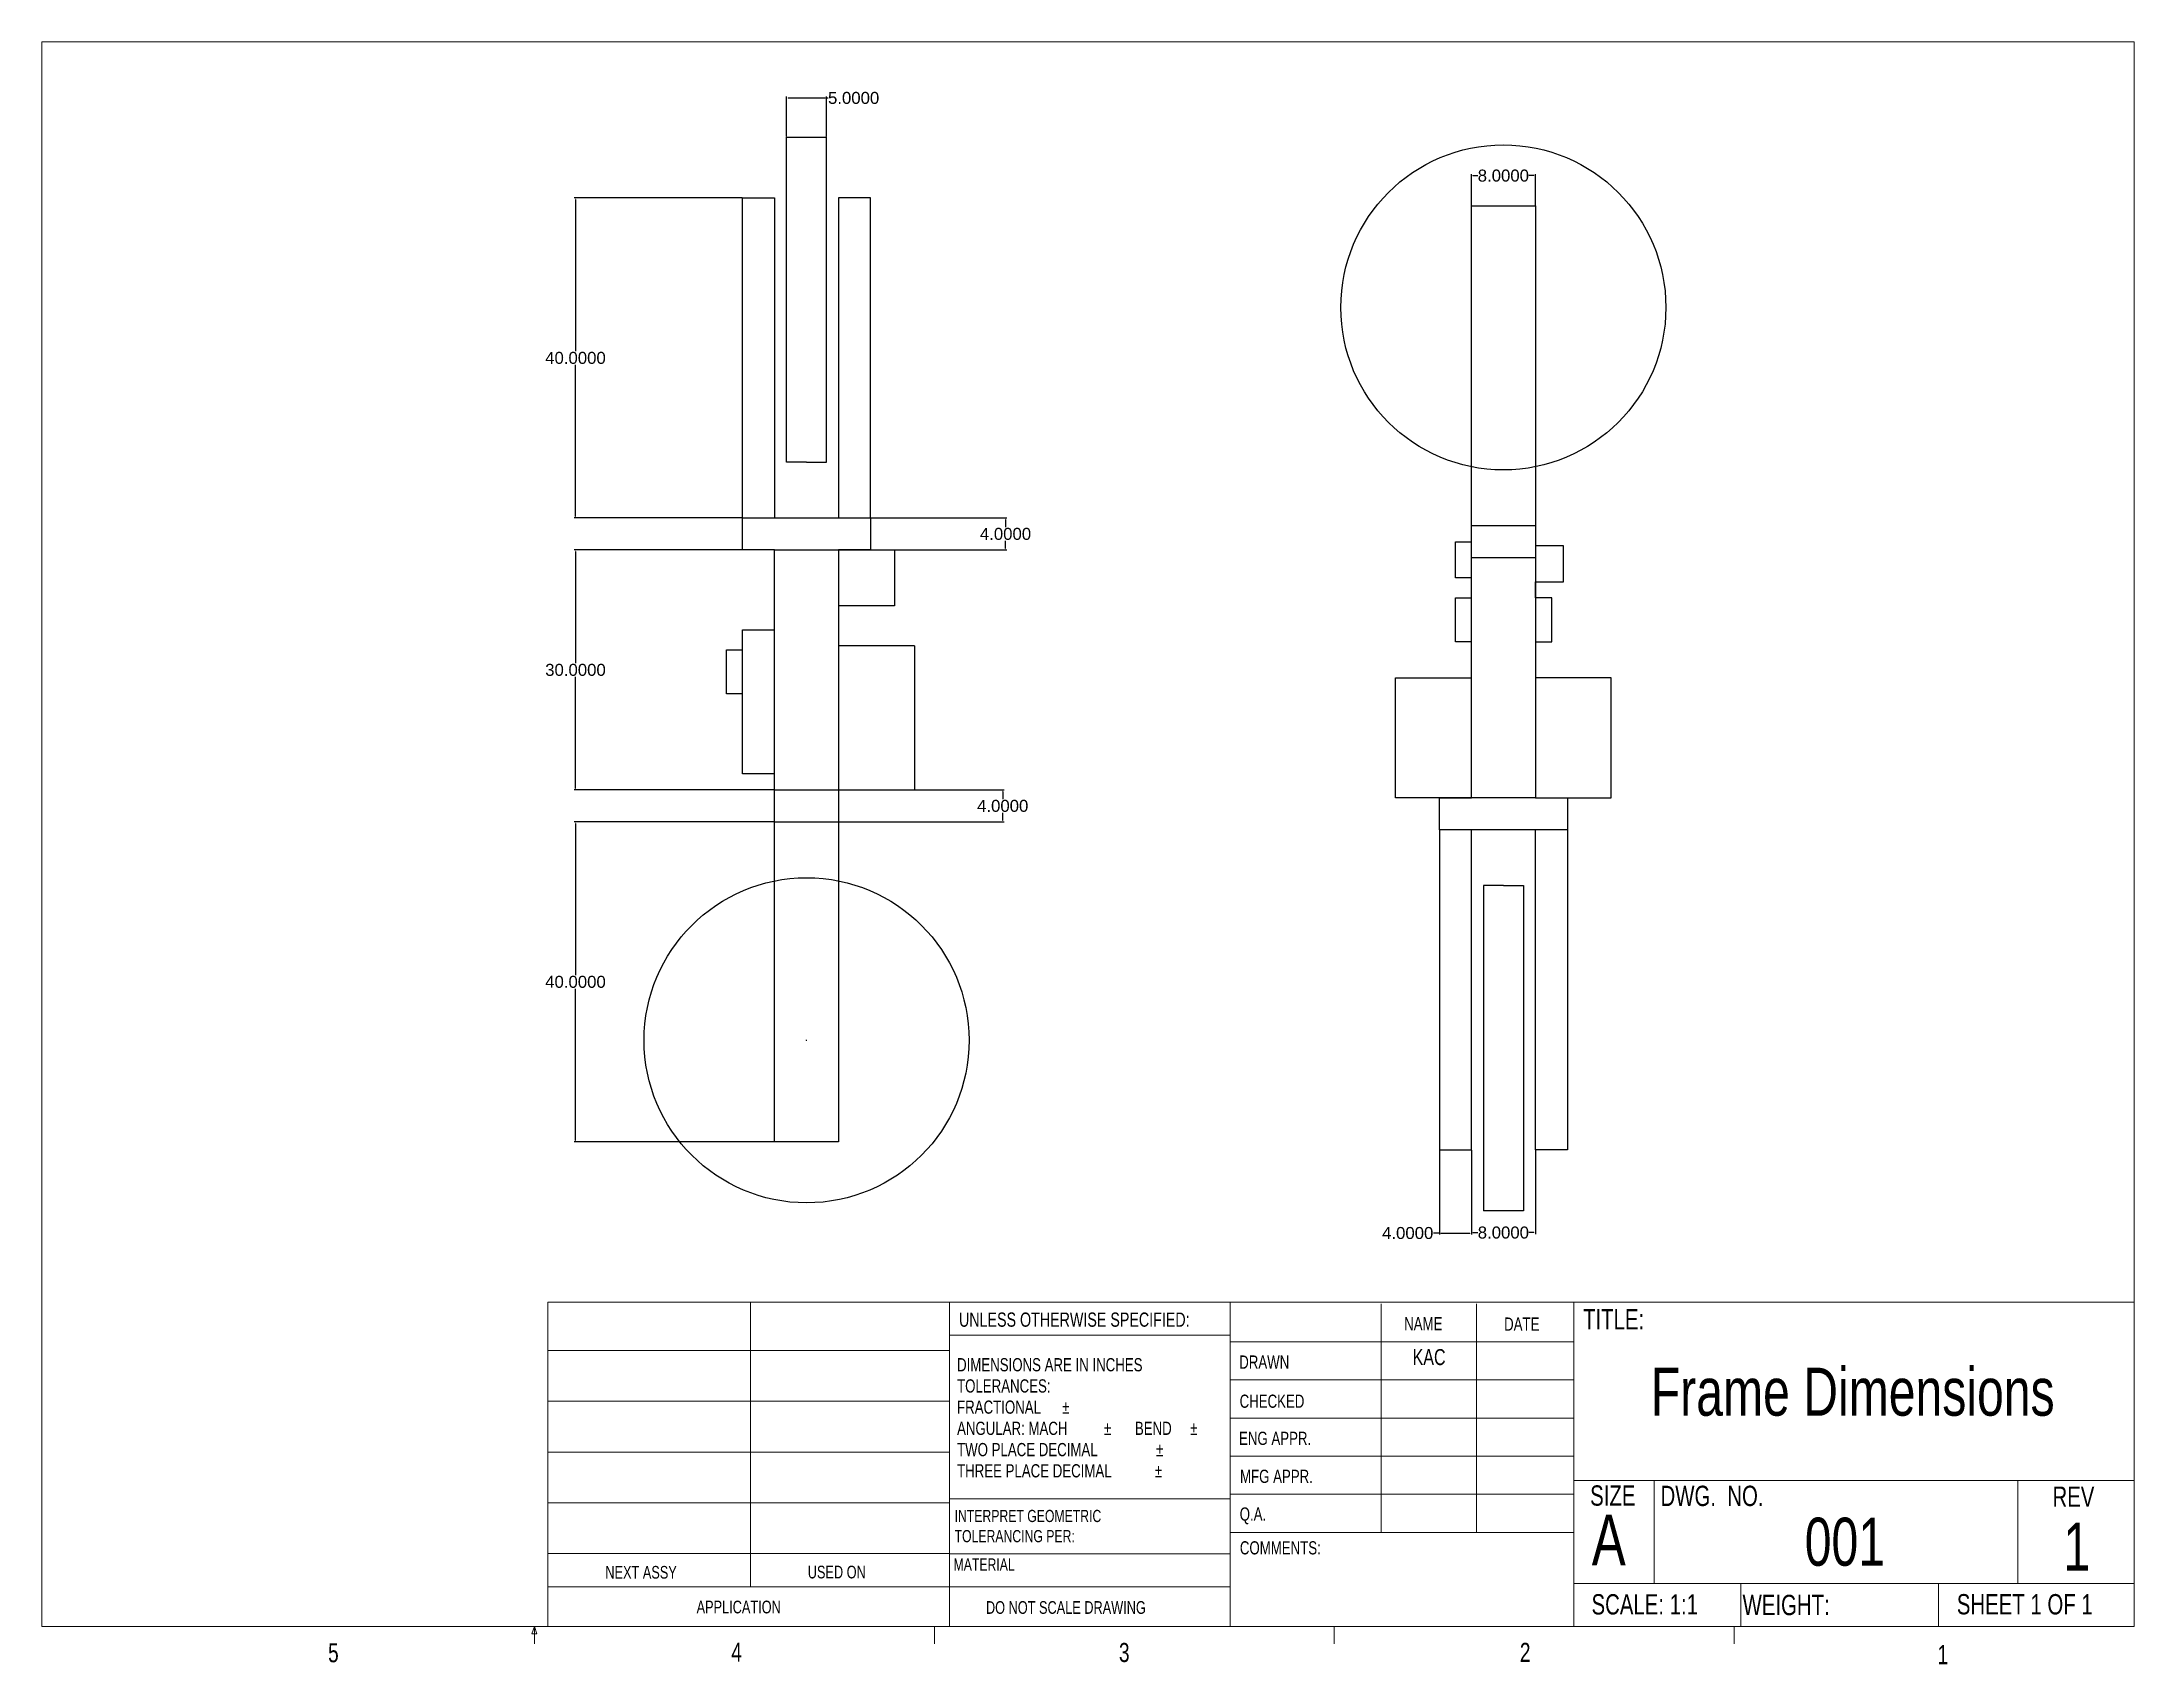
# Model space of a CAD drawing. Header units: inches. Extents: x -96 to 166, y -78 to 125.
import ezdxf
from ezdxf.enums import TextEntityAlignment as Align

# ---------------------------------------------------------------- set-up
doc = ezdxf.new("R2010")
doc.units = ezdxf.units.IN
doc.header["$MEASUREMENT"] = 0
doc.layers.add('TITLEBLOCK', color=6, linetype='Continuous')
doc.styles.add('SLDTEXTSTYLE0', font='TXT', dxfattribs={"width": 0.75})
doc.styles.get("Standard").update_dxf_attribs({"font": 'arial.ttf'})
doc.dimstyles.get("Standard").update_dxf_attribs({"dimtxt": 1.5, "dimasz": 0.18, "dimexe": 0.18, "dimexo": 0.0625, "dimgap": 0.09, "dimtad": 0, "dimtih": 1, "dimtoh": 1, "dimdec": 4, "dimzin": 0, "dimdsep": 46, "dimtxsty": 'Standard', "dimcen": 0.09, "dimadec": 0, "dimazin": 0, "dimtfac": 1, "dimtdec": 4, "dimtofl": 0, "dimtmove": 0, "dimatfit": 3, "dimfxl": 1, "dimtolj": 1, "dimtzin": 0, "dimarcsym": 0})

# ---------------------------------------------------------------- blocks, each defined once
blk = doc.blocks.new('*D49')
at = {"color": 0, "lineweight": -2}
for p, q in [((-8.06, 105.3), (-29.08, 105.3)), ((-28.9, 105.12), (-28.9, 86.16)), ((-28.9, 65.48), (-28.9, 84.44)), ((-8.06, 65.3), (-29.08, 65.3))]:
    blk.add_line(p, q, dxfattribs=at)
at = {"color": 0}
for points in [[(-28.87, 105.12), (-28.93, 105.12), (-28.9, 105.3)], [(-28.93, 65.48), (-28.87, 65.48), (-28.9, 65.3)]]:
    blk.add_solid(points, dxfattribs=at)
at = {"layer": 'Defpoints', "color": 0}
for p in [(-8, 105.3), (-28.9, 65.3), (-8, 65.3)]:
    blk.add_point(p, dxfattribs=at)
at = {"color": 0, "insert": (-28.9, 85.3), "char_height": 1.5, "attachment_point": 5}
blk.add_mtext('\\A1;40.0000', dxfattribs=at)
blk = doc.blocks.new('*D50')
at = {"color": 0, "lineweight": -2}
for p, q in [((-4.06, 61.3), (-29.08, 61.3)), ((-28.9, 61.12), (-28.9, 47.16)), ((-28.9, 31.48), (-28.9, 45.44)), ((-4.06, 31.3), (-29.08, 31.3))]:
    blk.add_line(p, q, dxfattribs=at)
at = {"color": 0}
for points in [[(-28.87, 61.12), (-28.93, 61.12), (-28.9, 61.3)], [(-28.93, 31.48), (-28.87, 31.48), (-28.9, 31.3)]]:
    blk.add_solid(points, dxfattribs=at)
at = {"layer": 'Defpoints', "color": 0}
for p in [(-4, 61.3), (-28.9, 31.3), (-4, 31.3)]:
    blk.add_point(p, dxfattribs=at)
at = {"color": 0, "insert": (-28.9, 46.3), "char_height": 1.5, "attachment_point": 5}
blk.add_mtext('\\A1;30.0000', dxfattribs=at)
blk = doc.blocks.new('*D51')
at = {"color": 0, "lineweight": -2}
for p, q in [((-4.06, 27.3), (-29.08, 27.3)), ((-28.9, 27.12), (-28.9, 8.16)), ((-28.9, -12.52), (-28.9, 6.44)), ((-4.06, -12.7), (-29.08, -12.7))]:
    blk.add_line(p, q, dxfattribs=at)
at = {"color": 0}
for points in [[(-28.87, 27.12), (-28.93, 27.12), (-28.9, 27.3)], [(-28.93, -12.52), (-28.87, -12.52), (-28.9, -12.7)]]:
    blk.add_solid(points, dxfattribs=at)
at = {"layer": 'Defpoints', "color": 0}
for p in [(-4, 27.3), (-28.9, -12.7), (-4, -12.7)]:
    blk.add_point(p, dxfattribs=at)
at = {"color": 0, "insert": (-28.9, 7.3), "char_height": 1.5, "attachment_point": 5}
blk.add_mtext('\\A1;40.0000', dxfattribs=at)
blk = doc.blocks.new('*D52')
at = {"color": 0, "lineweight": -2}
for p, q in [((8.06, 65.3), (25.05, 65.3)), ((24.87, 65.12), (24.87, 64.16)), ((8.06, 61.3), (25.05, 61.3)), ((24.87, 61.48), (24.87, 62.44))]:
    blk.add_line(p, q, dxfattribs=at)
at = {"color": 0}
for points in [[(24.9, 65.12), (24.84, 65.12), (24.87, 65.3)], [(24.84, 61.48), (24.9, 61.48), (24.87, 61.3)]]:
    blk.add_solid(points, dxfattribs=at)
at = {"layer": 'Defpoints', "color": 0}
for p in [(8, 65.3), (8, 61.3), (24.87, 61.3)]:
    blk.add_point(p, dxfattribs=at)
at = {"color": 0, "insert": (24.87, 63.3), "char_height": 1.5, "attachment_point": 5}
blk.add_mtext('\\A1;4.0000', dxfattribs=at)
blk = doc.blocks.new('*D53')
at = {"color": 0, "lineweight": -2}
for p, q in [((4.06, 31.3), (24.7, 31.3)), ((24.52, 31.12), (24.52, 30.16)), ((4.06, 27.3), (24.7, 27.3)), ((24.52, 27.48), (24.52, 28.44))]:
    blk.add_line(p, q, dxfattribs=at)
at = {"color": 0}
for points in [[(24.55, 31.12), (24.49, 31.12), (24.52, 31.3)], [(24.49, 27.48), (24.55, 27.48), (24.52, 27.3)]]:
    blk.add_solid(points, dxfattribs=at)
at = {"layer": 'Defpoints', "color": 0}
for p in [(4, 31.3), (4, 27.3), (24.52, 27.3)]:
    blk.add_point(p, dxfattribs=at)
at = {"color": 0, "insert": (24.52, 29.3), "char_height": 1.5, "attachment_point": 5}
blk.add_mtext('\\A1;4.0000', dxfattribs=at)
blk = doc.blocks.new('*D54')
at = {"color": 0, "lineweight": -2}
for p, q in [((79.12, -13.74), (79.12, -24.28)), ((83.12, -13.74), (83.12, -24.28)), ((79.12, -24.1), (78.39, -24.1)), ((79.3, -24.1), (82.94, -24.1))]:
    blk.add_line(p, q, dxfattribs=at)
at = {"color": 0}
for points in [[(79.3, -24.07), (79.3, -24.13), (79.12, -24.1)], [(82.94, -24.13), (82.94, -24.07), (83.12, -24.1)]]:
    blk.add_solid(points, dxfattribs=at)
at = {"layer": 'Defpoints', "color": 0}
for p in [(79.12, -13.68), (83.12, -13.68), (83.12, -24.1)]:
    blk.add_point(p, dxfattribs=at)
at = {"color": 0, "insert": (75.16, -24.1), "char_height": 1.5, "attachment_point": 5}
blk.add_mtext('\\A1;4.0000', dxfattribs=at)
blk = doc.blocks.new('*D55')
at = {"color": 0, "lineweight": -2}
for p, q in [((83.12, -13.8), (83.12, -24.22)), ((91.12, -13.74), (91.12, -24.22)), ((83.3, -24.04), (83.92, -24.04)), ((90.94, -24.04), (90.32, -24.04))]:
    blk.add_line(p, q, dxfattribs=at)
at = {"color": 0}
for points in [[(83.3, -24.01), (83.3, -24.07), (83.12, -24.04)], [(90.94, -24.07), (90.94, -24.01), (91.12, -24.04)]]:
    blk.add_solid(points, dxfattribs=at)
at = {"layer": 'Defpoints', "color": 0}
for p in [(83.12, -13.74), (91.12, -13.68), (91.12, -24.04)]:
    blk.add_point(p, dxfattribs=at)
at = {"color": 0, "insert": (87.12, -24.04), "char_height": 1.5, "attachment_point": 5}
blk.add_mtext('\\A1;8.0000', dxfattribs=at)
blk = doc.blocks.new('*D56')
at = {"color": 0, "lineweight": -2}
for p, q in [((83.12, 104.38), (83.12, 108.27)), ((83.3, 108.09), (83.92, 108.09)), ((90.94, 108.09), (90.32, 108.09)), ((91.12, 104.38), (91.12, 108.27))]:
    blk.add_line(p, q, dxfattribs=at)
at = {"color": 0}
for points in [[(83.3, 108.12), (83.3, 108.06), (83.12, 108.09)], [(90.94, 108.06), (90.94, 108.12), (91.12, 108.09)]]:
    blk.add_solid(points, dxfattribs=at)
at = {"layer": 'Defpoints', "color": 0}
for p in [(91.12, 108.09), (83.12, 104.32), (91.12, 104.32)]:
    blk.add_point(p, dxfattribs=at)
at = {"color": 0, "insert": (87.12, 108.09), "char_height": 1.5, "attachment_point": 5}
blk.add_mtext('\\A1;8.0000', dxfattribs=at)
blk = doc.blocks.new('TITLEBLOCK-A')
at = {"layer": 'TITLEBLOCK', "linetype": 'Continuous', "lineweight": 0}
for p, q in [((8.38, 208.08), (270, 208.08)), ((8.38, 208.08), (8.38, 9.96)), ((270, 9.96), (270, 208.08)), ((71.65, 50.53), (270, 50.53)), ((71.65, 9.96), (71.65, 50.53)), ((97, 50.53), (97, 14.94)), ((121.87, 9.96), (121.87, 50.53)), ((156.96, 50.53), (156.96, 9.96)), ((175.86, 50.33), (175.86, 21.75)), ((187.76, 50.33), (187.76, 21.75)), ((199.93, 50.53), (199.93, 9.96)), ((71.65, 44.49), (121.87, 44.49)), ((156.96, 46.41), (121.87, 46.41)), ((156.96, 45.57), (199.93, 45.57)), ((156.96, 40.8), (199.93, 40.8)), ((71.65, 38.14), (121.87, 38.14)), ((156.96, 36.04), (199.93, 36.04)), ((71.65, 31.79), (121.87, 31.79)), ((199.93, 31.28), (156.96, 31.28)), ((199.93, 26.52), (156.96, 26.52)), ((199.93, 28.24), (270, 28.24)), ((209.98, 28.24), (209.98, 15.37)), ((255.47, 28.24), (255.47, 15.37)), ((71.65, 25.44), (121.87, 25.44)), ((121.87, 25.93), (156.96, 25.93)), ((199.93, 21.75), (156.96, 21.75)), ((71.65, 19.09), (121.87, 19.09)), ((121.87, 19.07), (156.96, 19.07)), ((71.65, 14.94), (156.96, 14.94)), ((199.93, 15.37), (270, 15.37)), ((220.84, 15.37), (220.84, 9.96)), ((245.52, 15.37), (245.52, 9.96)), ((270, 9.96), (8.38, 9.96)), ((69.63, 9.08), (69.97, 9.96)), ((70.29, 9.08), (69.63, 9.08)), ((69.97, 9.96), (69.97, 7.8)), ((69.97, 9.96), (70.29, 9.08)), ((119.98, 9.96), (119.98, 7.8)), ((169.98, 9.96), (169.98, 7.8)), ((219.99, 9.96), (219.99, 7.8))]:
    blk.add_line(p, q, dxfattribs=at)
at = {"layer": 'TITLEBLOCK', "linetype": 'Continuous', "lineweight": 0, "attachment_point": 1, "style": 'SLDTEXTSTYLE0'}
for s, insert, char_height in [('UNLESS OTHERWISE SPECIFIED:', (123.06, 49.23), 1.778), ('NAME', (178.72, 48.66), 1.651), ('DATE', (191.22, 48.61), 1.651), ('TITLE:', (201.09, 49.65), 2.54), ('DIMENSIONS ARE IN INCHES', (122.82, 43.53), 1.651), ('DRAWN', (158.1, 43.86), 1.651), ('TOLERANCES:', (122.82, 40.88), 1.651), ('FRACTIONAL', (122.82, 38.23), 1.651), ('%%p', (135.96, 38.23), 1.651), ('CHECKED', (158.15, 38.97), 1.651), ('ANGULAR: MACH', (122.82, 35.58), 1.651), ('%%p', (141.19, 35.58), 1.651), ('     BEND ', (142.76, 35.58), 1.651), ('%%p', (151.97, 35.58), 1.651), ('ENG APPR.', (158.08, 34.33), 1.651), ('TWO PLACE DECIMAL    ', (122.82, 32.92), 1.651), ('%%p', (147.7, 32.92), 1.651), ('THREE PLACE DECIMAL  ', (122.82, 30.27), 1.651), ('%%p', (147.55, 30.27), 1.651), ('MFG APPR.', (158.2, 29.58), 1.651), ('SIZE', (201.98, 27.62), 2.54), ('DWG.  NO.', (210.78, 27.58), 2.54), ('REV', (259.79, 27.48), 2.54), ('INTERPRET GEOMETRIC', (122.51, 24.56), 1.524), ('Q.A.', (158.16, 24.86), 1.651), ('A', (202.18, 23.98), 6.35), ('TOLERANCING PER:', (122.51, 22.04), 1.524), ('MATERIAL', (122.38, 18.49), 1.524), ('COMMENTS:', (158.18, 20.64), 1.651), ('NEXT ASSY', (78.84, 17.55), 1.587), ('USED ON', (104.15, 17.58), 1.587), ('APPLICATION', (90.25, 13.21), 1.5875), ('DO NOT SCALE DRAWING', (126.43, 13.15), 1.5875), ('SCALE: 1:1', (202.15, 14.02), 2.54), ('WEIGHT: ', (221.04, 13.94), 2.54), ('SHEET 1 OF 1', (247.83, 14.03), 2.54), ('5', (44.17, 7.89), 2.38), ('4', (94.58, 7.97), 2.38), ('3', (143.06, 7.92), 2.38), ('2', (193.19, 7.94), 2.38), ('1', (245.41, 7.65), 2.38)]:
    blk.add_mtext(s, dxfattribs=dict(at, insert=insert, char_height=char_height))
at = {"layer": 'TITLEBLOCK', "style": 'SLDTEXTSTYLE0', "width": 0.75}
for tag, height, p in [('DRAWN_BY', 2, (181.84, 43.66)), ('TITLE', 6, (234.81, 39.45)), ('DWG_NO', 6, (233.83, 20.58)), ('REV', 6, (262.83, 19.96))]:
    blk.add_attdef(tag, text='', height=height, dxfattribs=at).set_placement(p, align=Align.MIDDLE)
blk = doc.blocks.new('*D78')
at = {"color": 0, "lineweight": -2}
for p, q in [((-2.5, 112.98), (-2.5, 117.98)), ((-2.32, 117.8), (2.32, 117.8)), ((2.5, 112.98), (2.5, 117.98)), ((2.5, 117.8), (2.68, 117.8))]:
    blk.add_line(p, q, dxfattribs=at)
at = {"color": 0}
for points in [[(-2.32, 117.83), (-2.32, 117.77), (-2.5, 117.8)], [(2.32, 117.77), (2.32, 117.83), (2.5, 117.8)]]:
    blk.add_solid(points, dxfattribs=at)
at = {"layer": 'Defpoints', "color": 0}
for p in [(2.5, 117.8), (-2.5, 112.92), (2.5, 112.92)]:
    blk.add_point(p, dxfattribs=at)
at = {"color": 0, "insert": (5.88, 117.8), "char_height": 1.5, "attachment_point": 5}
blk.add_mtext('\\A1;5.0000', dxfattribs=at)

msp = doc.modelspace()

# ---------------------------------------------------------------- linework, layer by layer
for p, q in [((-2.5, 72.28), (-2.5, 112.92)), ((-2.5, 112.92), (2.5, 112.92)), ((2.5, 72.28), (2.5, 112.92)), ((-8, 65.3), (-8, 105.3)), ((-8, 105.3), (-4, 105.3)), ((-4, 105.3), (-4, 65.3)), ((8, 105.3), (4, 105.3)), ((4, 105.3), (4, 65.3)), ((8, 65.3), (8, 105.3)), ((83.12092, 64.32102), (83.12092, 104.32102)), ((83.12092, 104.32102), (91.12092, 104.32102)), ((91.12092, 104.32102), (91.12092, 64.32102)), ((0, 72.28), (-2.5, 72.28)), ((0, 72.28), (1.5, 72.28)), ((1.5, 72.28), (2.5, 72.28)), ((-8, 61.3), (-8, 65.3)), ((-8, 65.3), (8, 65.3)), ((8, 65.3), (8, 61.3)), ((87.12092, 64.32102), (83.12092, 64.32102)), ((83.12092, 60.32102), (83.12092, 64.32102)), ((91.12092, 64.32102), (87.12092, 64.32102)), ((91.12092, 64.32102), (91.12092, 60.32102)), ((-4, 61.3), (-8, 61.3)), ((-4, 31.3), (-4, 61.3)), ((-4, 61.3), (4, 61.3)), ((4, 61.3), (4, 31.3)), ((8, 61.3), (4, 61.3)), ((4, 61.3), (6, 61.3)), ((4, 61.3), (11, 61.3)), ((11, 61.3), (11, 54.3)), ((81.12092, 57.82102), (81.12092, 62.32102)), ((81.12092, 62.32102), (83.12092, 62.32102)), ((91.12092, 60.32102), (83.12092, 60.32102)), ((83.12092, 30.32102), (83.12092, 60.32102)), ((94.62092, 61.82102), (91.12092, 61.82102)), ((91.12092, 60.32102), (91.12092, 30.32102)), ((94.62092, 57.32102), (94.62092, 61.82102)), ((83.12092, 57.82102), (81.12092, 57.82102)), ((83.12092, 55.32102), (83.12092, 57.82102)), ((81.12092, 49.82102), (81.12092, 55.32102)), ((81.12092, 55.32102), (83.12092, 55.32102)), ((91.12092, 55.32102), (91.12092, 57.32102)), ((91.12092, 57.32102), (94.62092, 57.32102)), ((93.18879, 55.32102), (91.12092, 55.32102)), ((93.18879, 49.82102), (93.18879, 55.32102)), ((11, 54.3), (4, 54.3)), ((-8, 33.3), (-8, 51.3)), ((-8, 51.3), (-4, 51.3)), ((83.12092, 49.82102), (81.12092, 49.82102)), ((83.12092, 45.32102), (83.12092, 49.82102)), ((91.18879, 49.82102), (93.18879, 49.82102)), ((-10, 43.3), (-10, 48.8)), ((-10, 48.8), (-8, 48.8)), ((13.5, 49.3), (4, 49.3)), ((13.5, 49.3), (13.5, 31.3)), ((73.62092, 30.32102), (73.62092, 45.32102)), ((73.62092, 45.32102), (83.12092, 45.32102)), ((100.62092, 45.32102), (91.12092, 45.32102)), ((100.62092, 30.32102), (100.62092, 45.32102)), ((-8, 43.3), (-10, 43.3)), ((-8, 33.3), (-8, 43.3)), ((-4, 33.3), (-8, 33.3)), ((-4, 31.3), (-4, 33.3)), ((-4, 27.3), (-4, 31.3)), ((-4, 31.3), (4, 31.3)), ((-4, 31.3), (-4, 31.3)), ((4, 31.3), (4, 27.3)), ((4, 31.3), (13.5, 31.3)), ((83.12092, 30.32102), (73.62092, 30.32102)), ((79.12092, 26.32102), (79.12092, 30.32102)), ((79.12092, 30.32102), (83.12092, 30.32102)), ((83.12092, 30.32102), (81.12092, 30.32102)), ((91.12092, 30.32102), (83.12092, 30.32102)), ((91.12092, 30.32102), (95.12092, 30.32102)), ((91.12092, 30.32102), (100.62092, 30.32102)), ((95.12092, 30.32102), (95.12092, 26.32102)), ((-4, -12.7), (-4, 27.3)), ((-4, 27.3), (0, 27.3)), ((0, 27.3), (4, 27.3)), ((4, 27.3), (4, -12.7)), ((95.12092, 26.32102), (79.12092, 26.32102)), ((79.12092, 26.32102), (79.12092, -13.67898)), ((83.12092, -13.67898), (83.12092, 26.32102)), ((91.12092, -13.67898), (91.12092, 26.32102)), ((95.12092, 26.32102), (95.12092, -13.67898)), ((85.62092, 19.34102), (84.62092, 19.34102)), ((84.62092, 19.34102), (84.62092, -21.29898)), ((87.12092, 19.34102), (85.62092, 19.34102)), ((87.12092, 19.34102), (89.62092, 19.34102)), ((89.62092, 19.34102), (89.62092, -21.29898)), ((-0.045, 0), (0.045, 0)), ((0, -0.045), (0, 0.045)), ((4, -12.7), (-4, -12.7)), ((79.12092, -13.67898), (83.12092, -13.67898)), ((95.12092, -13.67898), (91.12092, -13.67898)), ((89.62092, -21.29898), (84.62092, -21.29898))]:
    msp.add_line(p, q)
for centre in [(87.12092, 91.62102), (0, 0)]:
    msp.add_circle(centre, 20.32)

# ---------------------------------------------------------------- block references
msp.add_blockref('TITLEBLOCK-A', (-104.00483, -83.26152)).add_auto_attribs({'TITLE': 'Frame Dimensions', 'REV': '1', 'DWG_NO': '001', 'DRAWN_BY': 'KAC'})

# ---------------------------------------------------------------- dimensions: what is measured, and where the dimension line sits
for base, p1, p2, picture, middle in [((2.5, 117.80069), (-2.5, 112.92), (2.5, 112.92), '*D78', (5.87725, 117.80069)), ((91.12092, 108.09206), (83.12092, 104.32102), (91.12092, 104.32102), '*D56', (87.12092, 108.09206))]:
    dim = msp.add_linear_dim(base=base, p1=p1, p2=p2, dimstyle='Standard')
    dim.commit()
    dim.dimension.update_dxf_attribs({"geometry": picture, "text_midpoint": middle})
for base, p1, p2, picture, middle in [((-28.90288, 65.3), (-8, 105.3), (-8, 65.3), '*D49', (-28.90288, 85.3)), ((-28.90288, 31.3), (-4, 61.3), (-4, 31.3), '*D50', (-28.90288, 46.3))]:
    dim = msp.add_linear_dim(base=base, p1=p1, p2=p2, angle=90, dimstyle='Standard')
    dim.commit()
    dim.dimension.update_dxf_attribs({"geometry": picture, "text_midpoint": middle, "dimtype": 160})
for base, p1, p2, picture, middle in [((24.87432, 61.3), (8, 65.3), (8, 61.3), '*D52', (24.87432, 63.3)), ((24.51936, 27.3), (4, 31.3), (4, 27.3), '*D53', (24.51936, 29.3)), ((-28.90288, -12.7), (-4, 27.3), (-4, -12.7), '*D51', (-28.90288, 7.3))]:
    dim = msp.add_linear_dim(base=base, p1=p1, p2=p2, angle=90, dimstyle='Standard')
    dim.commit()
    dim.dimension.update_dxf_attribs({"geometry": picture, "text_midpoint": middle})
for base, p1, p2, picture, middle in [((83.12092, -24.09967), (79.12092, -13.67898), (83.12092, -13.67898), '*D54', (75.16199, -24.09967)), ((91.12092, -24.04171), (83.12092, -13.74148), (91.12092, -13.67898), '*D55', (87.12092, -24.04171))]:
    dim = msp.add_linear_dim(base=base, p1=p1, p2=p2, dimstyle='Standard')
    dim.commit()
    dim.dimension.update_dxf_attribs({"geometry": picture, "text_midpoint": middle, "dimtype": 160})

doc.saveas('drawing.dxf')
